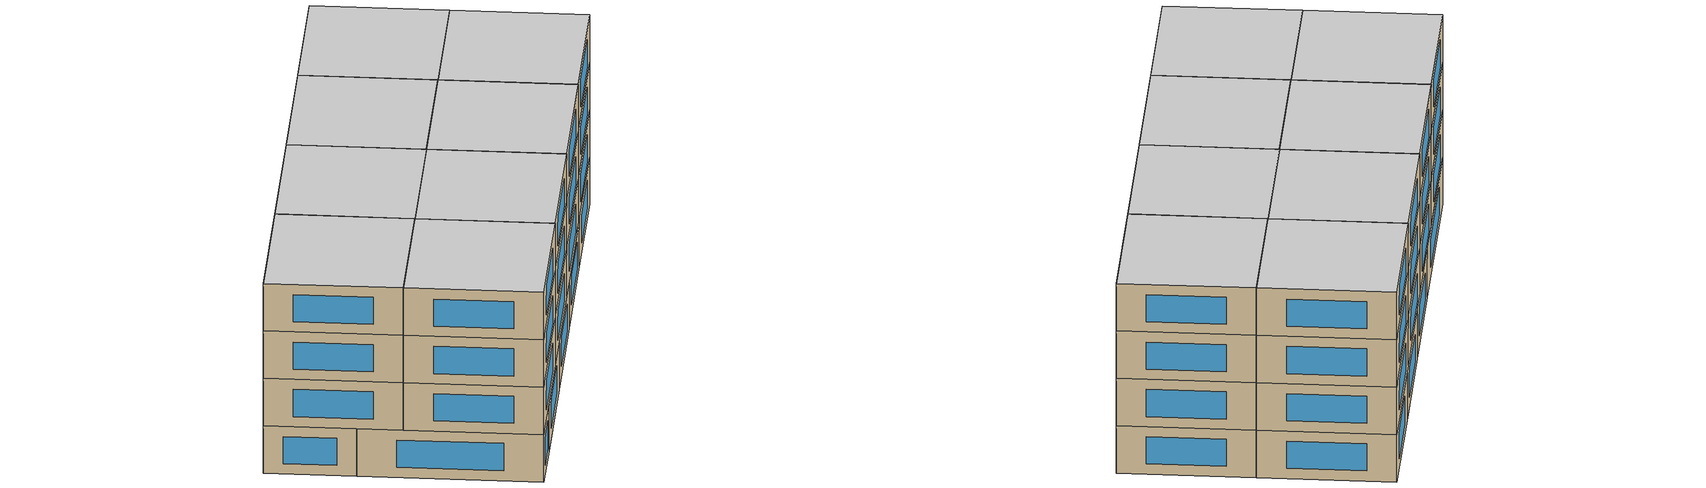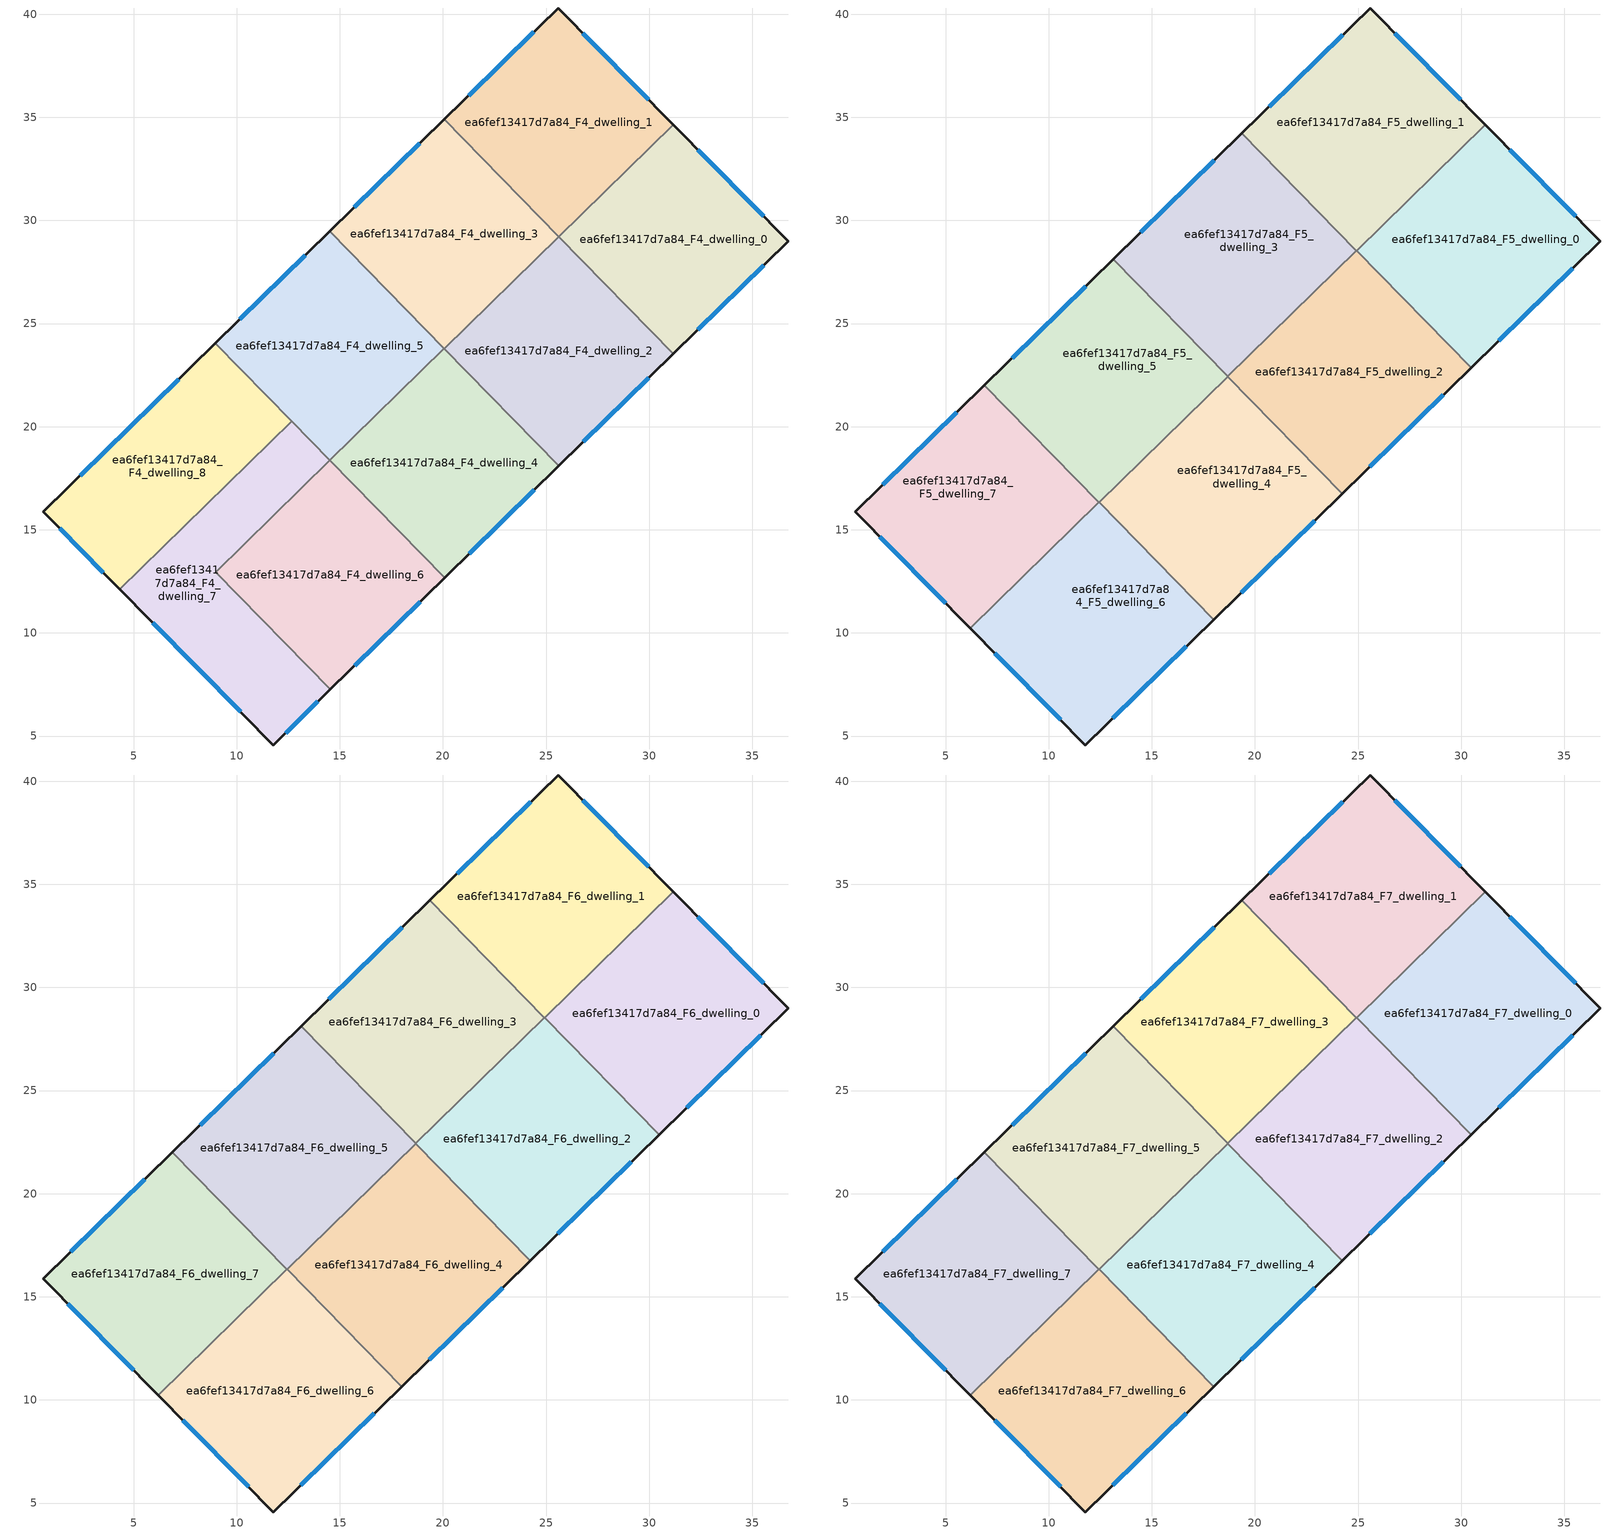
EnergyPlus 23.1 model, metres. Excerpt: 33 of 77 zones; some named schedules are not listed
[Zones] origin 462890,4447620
ea6fef13417d7a84_F4_dwelling_0
 floor to ea6fef13417d7a84_F3_dwelling_0 (EU_floor_Construction): 31.17,34.64 36.74,28.99 31.17,23.54 25.62,29.21 z12
 wall outside (EU_wall_Construction): 31.17,23.54 36.74,28.99 31.17,34.64 z12:15
 wall to ea6fef13417d7a84_F4_dwelling_1 (EU_wall_Construction): 31.17,34.64 25.62,29.21 z12:15
 wall to ea6fef13417d7a84_F4_dwelling_2 (EU_wall_Construction): 25.62,29.21 31.17,23.54 z12:15
 window (EU_Window_Construction): 35.55,30.2 32.36,33.43 / 32.36,24.71 35.55,27.83 z12.64:14.36
ea6fef13417d7a84_F4_dwelling_1
 floor to ea6fef13417d7a84_F3_dwelling_1 (EU_floor_Construction): 25.58,40.3 31.17,34.64 25.62,29.21 20.06,34.9 z12
 wall outside (EU_wall_Construction): 31.17,34.64 25.58,40.3 20.06,34.9 z12:15
 wall to ea6fef13417d7a84_F4_dwelling_3 (EU_wall_Construction): 20.06,34.9 25.61,29.22 z12:15
 wall to ea6fef13417d7a84_F4_dwelling_2 (EU_wall_Construction): 25.61,29.22 25.62,29.21 z12:15
 window (EU_Window_Construction): 29.97,35.85 26.78,39.09 / 24.4,39.15 21.24,36.06 z12.64:14.36
ea6fef13417d7a84_F4_dwelling_2
 floor to ea6fef13417d7a84_F3_dwelling_2 (EU_floor_Construction): 25.61,29.22 31.17,23.54 25.62,18.11 20.07,23.79 z12
 wall outside (EU_wall_Construction): 25.62,18.11 31.17,23.54 z12:15
 wall to ea6fef13417d7a84_F4_dwelling_3 (EU_wall_Construction): 25.61,29.22 20.07,23.79 z12:15
 wall to ea6fef13417d7a84_F4_dwelling_4 (EU_wall_Construction): 20.07,23.79 25.62,18.11 z12:15
 window (EU_Window_Construction): 26.81,19.28 29.98,22.38 z12.64:14.36
 ceiling adiabatic (EU_roof_Construction): 30.48,22.86 24.92,28.54 20.07,23.79 25.62,18.11 z15
ea6fef13417d7a84_F4_dwelling_3
 floor to ea6fef13417d7a84_F3_dwelling_3 (EU_floor_Construction): 20.06,34.9 25.61,29.22 20.07,23.79 14.51,29.47 z12
 wall outside (EU_wall_Construction): 20.06,34.9 14.51,29.47 z12:15
 wall to ea6fef13417d7a84_F4_dwelling_5 (EU_wall_Construction): 14.51,29.47 20.07,23.79 z12:15
 window (EU_Window_Construction): 18.87,33.74 15.7,30.63 z12.64:14.36
ea6fef13417d7a84_F4_dwelling_4
 floor to ea6fef13417d7a84_F3_dwelling_4 (EU_floor_Construction): 20.07,23.79 25.62,18.11 20.07,12.68 14.52,18.36 z12
 wall outside (EU_wall_Construction): 20.07,12.68 25.62,18.11 z12:15
 wall to ea6fef13417d7a84_F4_dwelling_5 (EU_wall_Construction): 20.07,23.79 14.52,18.36 z12:15
 wall to ea6fef13417d7a84_F4_dwelling_6 (EU_wall_Construction): 14.52,18.36 20.07,12.68 z12:15
 window (EU_Window_Construction): 21.26,13.85 24.43,16.95 z12.64:14.36
 ceiling adiabatic (EU_roof_Construction): 25.62,18.11 20.07,23.79 18.68,22.43 24.23,16.76 z15
ea6fef13417d7a84_F4_dwelling_5
 floor to ea6fef13417d7a84_F3_dwelling_5 (EU_floor_Construction): 14.51,29.47 20.07,23.79 14.52,18.36 8.96,24.04 z12
 wall outside (EU_wall_Construction): 14.51,29.47 8.96,24.04 z12:15
 wall to ea6fef13417d7a84_F4_dwelling_8 (EU_wall_Construction): 8.96,24.04 12.66,20.26 z12:15
 wall to ea6fef13417d7a84_F4_dwelling_7 (EU_wall_Construction): 12.66,20.26 14.52,18.36 z12:15
 window (EU_Window_Construction): 13.32,28.31 10.15,25.2 z12.64:14.36
ea6fef13417d7a84_F4_dwelling_6
 floor to ea6fef13417d7a84_F3_dwelling_6 (EU_floor_Construction): 14.52,18.36 20.07,12.68 14.53,7.26 8.97,12.93 z12
 wall outside (EU_wall_Construction): 14.53,7.26 20.07,12.68 z12:15
 wall to ea6fef13417d7a84_F4_dwelling_7 (EU_wall_Construction): 14.52,18.36 8.97,12.93 14.53,7.26 z12:15
 window (EU_Window_Construction): 15.72,8.42 18.89,11.52 z12.64:14.36
ea6fef13417d7a84_F4_dwelling_7
 floor to ea6fef13417d7a84_F3_dwelling_7 (EU_floor_Construction): 12.66,20.26 14.52,18.36 8.97,12.93 14.53,7.26 11.78,4.56 4.33,12.11 z12
 wall outside (EU_wall_Construction): 4.33,12.11 11.78,4.56 14.53,7.26 z12:15
 wall to ea6fef13417d7a84_F4_dwelling_8 (EU_wall_Construction): 12.66,20.26 4.33,12.11 z12:15
 window (EU_Window_Construction): 12.37,5.14 13.94,6.68 / 5.93,10.49 10.18,6.18 z12.64:14.36
ea6fef13417d7a84_F4_dwelling_8
 floor to ea6fef13417d7a84_F3_dwelling_8 (EU_floor_Construction): 8.96,24.04 12.66,20.26 4.33,12.11 0.62,15.87 z12
 wall outside (EU_wall_Construction): 8.96,24.04 0.62,15.87 4.33,12.11 z12:15
 window (EU_Window_Construction): 1.41,15.07 3.54,12.92 / 7.17,22.29 2.41,17.62 z12.64:14.36
ea6fef13417d7a84_F5_dwelling_0
 floor to ea6fef13417d7a84_F4_dwelling_0 (EU_floor_Construction): 31.17,34.64 36.74,28.99 31.17,23.54 25.62,29.21 z15
 floor to ea6fef13417d7a84_F4_dwelling_2 (EU_floor_Construction): 25.62,29.21 31.17,23.54 30.48,22.86 24.93,28.53 z15
 wall outside (EU_wall_Construction): 30.48,22.86 36.74,28.99 31.17,34.64 z15:18
 wall to ea6fef13417d7a84_F5_dwelling_1 (EU_wall_Construction): 31.17,34.64 24.93,28.53 z15:18
 wall to ea6fef13417d7a84_F5_dwelling_2 (EU_wall_Construction): 24.93,28.53 30.48,22.86 z15:18
 window (EU_Window_Construction): 35.55,30.2 32.36,33.43 / 31.82,24.18 35.4,27.68 z15.64:17.36
ea6fef13417d7a84_F5_dwelling_1
 floor to ea6fef13417d7a84_F4_dwelling_1 (EU_floor_Construction): 25.58,40.3 31.17,34.64 25.62,29.21 20.06,34.9 z15
 floor to ea6fef13417d7a84_F4_dwelling_3 (EU_floor_Construction): 20.06,34.9 25.61,29.22 24.92,28.54 19.36,34.22 z15
 floor to ea6fef13417d7a84_F4_dwelling_2 (EU_floor_Construction): 25.61,29.22 25.62,29.21 24.93,28.53 24.92,28.54 z15
 wall outside (EU_wall_Construction): 31.17,34.64 25.58,40.3 19.36,34.22 z15:18
 wall to ea6fef13417d7a84_F5_dwelling_3 (EU_wall_Construction): 19.36,34.22 24.92,28.54 z15:18
 wall to ea6fef13417d7a84_F5_dwelling_2 (EU_wall_Construction): 24.92,28.54 24.93,28.53 z15:18
 window (EU_Window_Construction): 29.97,35.85 26.78,39.09 / 24.25,39 20.7,35.52 z15.64:17.36
ea6fef13417d7a84_F5_dwelling_2
 floor adiabatic (EU_floor_Construction): 24.92,28.54 30.48,22.86 24.23,16.76 18.68,22.43 z15
 wall outside (EU_wall_Construction): 24.23,16.76 30.48,22.86 z15:18
 wall to ea6fef13417d7a84_F5_dwelling_3 (EU_wall_Construction): 24.92,28.54 18.68,22.43 z15:18
 wall to ea6fef13417d7a84_F5_dwelling_4 (EU_wall_Construction): 18.68,22.43 24.23,16.76 z15:18
 window (EU_Window_Construction): 25.57,18.06 29.14,21.56 z15.64:17.36
ea6fef13417d7a84_F5_dwelling_3
 floor to ea6fef13417d7a84_F4_dwelling_3 (EU_floor_Construction): 19.36,34.22 24.92,28.54 20.07,23.79 14.51,29.47 z15
 floor to ea6fef13417d7a84_F4_dwelling_5 (EU_floor_Construction): 14.51,29.47 20.07,23.79 18.68,22.43 13.12,28.11 z15
 wall outside (EU_wall_Construction): 19.36,34.22 13.12,28.11 z15:18
 wall to ea6fef13417d7a84_F5_dwelling_5 (EU_wall_Construction): 13.12,28.11 18.68,22.43 z15:18
 window (EU_Window_Construction): 18.03,32.91 14.46,29.42 z15.64:17.36
ea6fef13417d7a84_F5_dwelling_4
 floor to ea6fef13417d7a84_F4_dwelling_4 (EU_floor_Construction): 18.68,22.43 24.23,16.76 20.07,12.68 14.52,18.36 z15
 floor to ea6fef13417d7a84_F4_dwelling_6 (EU_floor_Construction): 14.52,18.36 20.07,12.68 17.99,10.65 12.44,16.33 z15
 wall outside (EU_wall_Construction): 17.99,10.65 24.23,16.76 z15:18
 wall to ea6fef13417d7a84_F5_dwelling_5 (EU_wall_Construction): 18.68,22.43 12.44,16.33 z15:18
 wall to ea6fef13417d7a84_F5_dwelling_6 (EU_wall_Construction): 12.44,16.33 17.99,10.65 z15:18
 window (EU_Window_Construction): 19.33,11.96 22.9,15.45 z15.64:17.36
ea6fef13417d7a84_F5_dwelling_5
 floor to ea6fef13417d7a84_F4_dwelling_5 (EU_floor_Construction): 13.12,28.11 18.68,22.43 14.52,18.36 8.96,24.04 z15
 floor to ea6fef13417d7a84_F4_dwelling_8 (EU_floor_Construction): 8.96,24.04 12.66,20.26 10.58,18.23 6.88,22 z15
 floor to ea6fef13417d7a84_F4_dwelling_7 (EU_floor_Construction): 12.66,20.26 14.52,18.36 12.44,16.33 10.58,18.23 z15
 wall outside (EU_wall_Construction): 13.12,28.11 6.88,22 z15:18
 wall to ea6fef13417d7a84_F5_dwelling_7 (EU_wall_Construction): 6.88,22 12.43,16.34 z15:18
 wall to ea6fef13417d7a84_F5_dwelling_6 (EU_wall_Construction): 12.43,16.34 12.44,16.33 z15:18
 window (EU_Window_Construction): 11.79,26.8 8.22,23.31 z15.64:17.36
ea6fef13417d7a84_F5_dwelling_6
 floor to ea6fef13417d7a84_F4_dwelling_6 (EU_floor_Construction): 12.44,16.33 17.99,10.65 14.53,7.26 8.97,12.93 z15
 floor to ea6fef13417d7a84_F4_dwelling_7 (EU_floor_Construction): 12.44,16.33 8.97,12.93 14.53,7.26 11.78,4.56 6.19,10.23 12.43,16.34 z15
 wall outside (EU_wall_Construction): 6.19,10.23 11.78,4.56 17.99,10.65 z15:18
 wall to ea6fef13417d7a84_F5_dwelling_7 (EU_wall_Construction): 12.43,16.34 6.19,10.23 z15:18
 window (EU_Window_Construction): 7.38,9.02 10.58,5.78 / 13.11,5.87 16.66,9.35 z15.64:17.36
ea6fef13417d7a84_F5_dwelling_7
 floor to ea6fef13417d7a84_F4_dwelling_7 (EU_floor_Construction): 10.58,18.23 12.43,16.34 6.19,10.23 4.33,12.11 z15
 floor to ea6fef13417d7a84_F4_dwelling_8 (EU_floor_Construction): 6.88,22 10.58,18.23 4.33,12.11 0.62,15.87 z15
 wall outside (EU_wall_Construction): 6.88,22 0.62,15.87 6.19,10.23 z15:18
 window (EU_Window_Construction): 1.81,14.67 4.99,11.44 / 5.54,20.69 1.96,17.19 z15.64:17.36
ea6fef13417d7a84_F6_dwelling_0
 floor to ea6fef13417d7a84_F5_dwelling_0 (EU_floor_Construction): 31.17,34.64 36.74,28.99 30.48,22.86 24.93,28.53 z18
 wall outside (EU_wall_Construction): 30.48,22.86 36.74,28.99 31.17,34.64 z18:21
 wall to ea6fef13417d7a84_F6_dwelling_1 (EU_wall_Construction): 31.17,34.64 24.93,28.53 z18:21
 wall to ea6fef13417d7a84_F6_dwelling_2 (EU_wall_Construction): 24.93,28.53 30.48,22.86 z18:21
 window (EU_Window_Construction): 35.55,30.2 32.36,33.43 / 31.82,24.18 35.4,27.68 z18.64:20.36
ea6fef13417d7a84_F6_dwelling_1
 floor to ea6fef13417d7a84_F5_dwelling_1 (EU_floor_Construction): 25.58,40.3 31.17,34.64 24.93,28.53 19.36,34.22 z18
 wall outside (EU_wall_Construction): 31.17,34.64 25.58,40.3 19.36,34.22 z18:21
 wall to ea6fef13417d7a84_F6_dwelling_3 (EU_wall_Construction): 19.36,34.22 24.92,28.54 z18:21
 wall to ea6fef13417d7a84_F6_dwelling_2 (EU_wall_Construction): 24.92,28.54 24.93,28.53 z18:21
 window (EU_Window_Construction): 29.97,35.85 26.78,39.09 / 24.25,39 20.7,35.52 z18.64:20.36
ea6fef13417d7a84_F6_dwelling_2
 floor to ea6fef13417d7a84_F5_dwelling_2 (EU_floor_Construction): 24.92,28.54 30.48,22.86 24.23,16.76 18.68,22.43 z18
 wall outside (EU_wall_Construction): 24.23,16.76 30.48,22.86 z18:21
 wall to ea6fef13417d7a84_F6_dwelling_3 (EU_wall_Construction): 24.92,28.54 18.68,22.43 z18:21
 wall to ea6fef13417d7a84_F6_dwelling_4 (EU_wall_Construction): 18.68,22.43 24.23,16.76 z18:21
 window (EU_Window_Construction): 25.57,18.06 29.14,21.56 z18.64:20.36
ea6fef13417d7a84_F6_dwelling_3
 floor to ea6fef13417d7a84_F5_dwelling_3 (EU_floor_Construction): 19.36,34.22 24.92,28.54 18.68,22.43 13.12,28.11 z18
 wall outside (EU_wall_Construction): 19.36,34.22 13.12,28.11 z18:21
 wall to ea6fef13417d7a84_F6_dwelling_5 (EU_wall_Construction): 13.12,28.11 18.68,22.43 z18:21
 window (EU_Window_Construction): 18.03,32.91 14.46,29.42 z18.64:20.36
ea6fef13417d7a84_F6_dwelling_4
 floor to ea6fef13417d7a84_F5_dwelling_4 (EU_floor_Construction): 18.68,22.43 24.23,16.76 17.99,10.65 12.44,16.33 z18
 wall outside (EU_wall_Construction): 17.99,10.65 24.23,16.76 z18:21
 wall to ea6fef13417d7a84_F6_dwelling_5 (EU_wall_Construction): 18.68,22.43 12.44,16.33 z18:21
 wall to ea6fef13417d7a84_F6_dwelling_6 (EU_wall_Construction): 12.44,16.33 17.99,10.65 z18:21
 window (EU_Window_Construction): 19.33,11.96 22.9,15.45 z18.64:20.36
ea6fef13417d7a84_F6_dwelling_5
 floor to ea6fef13417d7a84_F5_dwelling_5 (EU_floor_Construction): 13.12,28.11 18.68,22.43 12.44,16.33 6.88,22 z18
 wall outside (EU_wall_Construction): 13.12,28.11 6.88,22 z18:21
 wall to ea6fef13417d7a84_F6_dwelling_7 (EU_wall_Construction): 6.88,22 12.43,16.34 z18:21
 wall to ea6fef13417d7a84_F6_dwelling_6 (EU_wall_Construction): 12.43,16.34 12.44,16.33 z18:21
 window (EU_Window_Construction): 11.79,26.8 8.22,23.31 z18.64:20.36
ea6fef13417d7a84_F6_dwelling_6
 floor to ea6fef13417d7a84_F5_dwelling_6 (EU_floor_Construction): 12.43,16.34 17.99,10.65 11.78,4.56 6.19,10.23 z18
 wall outside (EU_wall_Construction): 6.19,10.23 11.78,4.56 17.99,10.65 z18:21
 wall to ea6fef13417d7a84_F6_dwelling_7 (EU_wall_Construction): 12.43,16.34 6.19,10.23 z18:21
 window (EU_Window_Construction): 7.38,9.02 10.58,5.78 / 13.11,5.87 16.66,9.35 z18.64:20.36
ea6fef13417d7a84_F6_dwelling_7
 floor to ea6fef13417d7a84_F5_dwelling_7 (EU_floor_Construction): 6.88,22 12.43,16.34 6.19,10.23 0.62,15.87 z18
 wall outside (EU_wall_Construction): 6.88,22 0.62,15.87 6.19,10.23 z18:21
 window (EU_Window_Construction): 1.81,14.67 4.99,11.44 / 5.54,20.69 1.96,17.19 z18.64:20.36
ea6fef13417d7a84_F7_dwelling_0
 floor to ea6fef13417d7a84_F6_dwelling_0 (EU_floor_Construction): 31.17,34.64 36.74,28.99 30.48,22.86 24.93,28.53 z21
 wall outside (EU_wall_Construction): 30.48,22.86 36.74,28.99 31.17,34.64 z21:24
 wall to ea6fef13417d7a84_F7_dwelling_1 (EU_wall_Construction): 31.17,34.64 24.93,28.53 z21:24
 wall to ea6fef13417d7a84_F7_dwelling_2 (EU_wall_Construction): 24.93,28.53 30.48,22.86 z21:24
 window (EU_Window_Construction): 35.55,30.2 32.36,33.43 / 31.82,24.18 35.4,27.68 z21.64:23.36
 ceiling to ea6fef13417d7a84_F8_dwelling_0 (EU_floor_Construction): 36.74,28.99 31.17,34.64 24.93,28.53 30.48,22.86 z24
ea6fef13417d7a84_F7_dwelling_1
 floor to ea6fef13417d7a84_F6_dwelling_1 (EU_floor_Construction): 25.58,40.3 31.17,34.64 24.93,28.53 19.36,34.22 z21
 wall outside (EU_wall_Construction): 31.17,34.64 25.58,40.3 19.36,34.22 z21:24
 wall to ea6fef13417d7a84_F7_dwelling_3 (EU_wall_Construction): 19.36,34.22 24.92,28.54 z21:24
 wall to ea6fef13417d7a84_F7_dwelling_2 (EU_wall_Construction): 24.92,28.54 24.93,28.53 z21:24
 window (EU_Window_Construction): 29.97,35.85 26.78,39.09 / 24.25,39 20.7,35.52 z21.64:23.36
 ceiling to ea6fef13417d7a84_F8_dwelling_1 (EU_floor_Construction): 31.17,34.64 25.58,40.3 19.36,34.22 24.93,28.53 z24
ea6fef13417d7a84_F7_dwelling_2
 floor to ea6fef13417d7a84_F6_dwelling_2 (EU_floor_Construction): 24.92,28.54 30.48,22.86 24.23,16.76 18.68,22.43 z21
 wall outside (EU_wall_Construction): 24.23,16.76 30.48,22.86 z21:24
 wall to ea6fef13417d7a84_F7_dwelling_3 (EU_wall_Construction): 24.92,28.54 18.68,22.43 z21:24
 wall to ea6fef13417d7a84_F7_dwelling_4 (EU_wall_Construction): 18.68,22.43 24.23,16.76 z21:24
 window (EU_Window_Construction): 25.57,18.06 29.14,21.56 z21.64:23.36
 ceiling to ea6fef13417d7a84_F8_dwelling_2 (EU_floor_Construction): 30.48,22.86 24.92,28.54 18.68,22.43 24.23,16.76 z24
ea6fef13417d7a84_F7_dwelling_3
 floor to ea6fef13417d7a84_F6_dwelling_3 (EU_floor_Construction): 19.36,34.22 24.92,28.54 18.68,22.43 13.12,28.11 z21
 wall outside (EU_wall_Construction): 19.36,34.22 13.12,28.11 z21:24
 wall to ea6fef13417d7a84_F7_dwelling_5 (EU_wall_Construction): 13.12,28.11 18.68,22.43 z21:24
 window (EU_Window_Construction): 18.03,32.91 14.46,29.42 z21.64:23.36
 ceiling to ea6fef13417d7a84_F8_dwelling_3 (EU_floor_Construction): 24.92,28.54 19.36,34.22 13.12,28.11 18.68,22.43 z24
ea6fef13417d7a84_F7_dwelling_4
 floor to ea6fef13417d7a84_F6_dwelling_4 (EU_floor_Construction): 18.68,22.43 24.23,16.76 17.99,10.65 12.44,16.33 z21
 wall outside (EU_wall_Construction): 17.99,10.65 24.23,16.76 z21:24
 wall to ea6fef13417d7a84_F7_dwelling_5 (EU_wall_Construction): 18.68,22.43 12.44,16.33 z21:24
 wall to ea6fef13417d7a84_F7_dwelling_6 (EU_wall_Construction): 12.44,16.33 17.99,10.65 z21:24
 window (EU_Window_Construction): 19.33,11.96 22.9,15.45 z21.64:23.36
 ceiling to ea6fef13417d7a84_F8_dwelling_4 (EU_floor_Construction): 24.23,16.76 18.68,22.43 12.44,16.33 17.99,10.65 z24
ea6fef13417d7a84_F7_dwelling_5
 floor to ea6fef13417d7a84_F6_dwelling_5 (EU_floor_Construction): 13.12,28.11 18.68,22.43 12.44,16.33 6.88,22 z21
 wall outside (EU_wall_Construction): 13.12,28.11 6.88,22 z21:24
 wall to ea6fef13417d7a84_F7_dwelling_7 (EU_wall_Construction): 6.88,22 12.43,16.34 z21:24
 wall to ea6fef13417d7a84_F7_dwelling_6 (EU_wall_Construction): 12.43,16.34 12.44,16.33 z21:24
 window (EU_Window_Construction): 11.79,26.8 8.22,23.31 z21.64:23.36
 ceiling to ea6fef13417d7a84_F8_dwelling_5 (EU_floor_Construction): 18.68,22.43 13.12,28.11 6.88,22 12.44,16.33 z24
ea6fef13417d7a84_F7_dwelling_6
 floor to ea6fef13417d7a84_F6_dwelling_6 (EU_floor_Construction): 12.43,16.34 17.99,10.65 11.78,4.56 6.19,10.23 z21
 wall outside (EU_wall_Construction): 6.19,10.23 11.78,4.56 17.99,10.65 z21:24
 wall to ea6fef13417d7a84_F7_dwelling_7 (EU_wall_Construction): 12.43,16.34 6.19,10.23 z21:24
 window (EU_Window_Construction): 7.38,9.02 10.58,5.78 / 13.11,5.87 16.66,9.35 z21.64:23.36
 ceiling to ea6fef13417d7a84_F8_dwelling_6 (EU_floor_Construction): 17.99,10.65 12.43,16.34 6.19,10.23 11.78,4.56 z24
ea6fef13417d7a84_F7_dwelling_7
 floor to ea6fef13417d7a84_F6_dwelling_7 (EU_floor_Construction): 6.88,22 12.43,16.34 6.19,10.23 0.62,15.87 z21
 wall outside (EU_wall_Construction): 6.88,22 0.62,15.87 6.19,10.23 z21:24
 window (EU_Window_Construction): 1.81,14.67 4.99,11.44 / 5.54,20.69 1.96,17.19 z21.64:23.36
 ceiling to ea6fef13417d7a84_F8_dwelling_7 (EU_floor_Construction): 12.43,16.34 6.88,22 0.62,15.87 6.19,10.23 z24
[Building]
EU S2 Campaign: North Axis=0; Terrain=City; Solar Distribution=FullExterior
[Site:Location]
Yerevan-Zvartnots.Intl.AP: Latitude=40.15; Longitude=44.383; Time Zone=4; Elevation=854
[SizingPeriod:WeatherFileDays]
AnnualSizingPeriod: Begin Month=1; Begin Day of Month=1; End Month=12; End Day of Month=31; Day of Week for Start Day=Monday; Use Weather File Daylight Saving Period=No; Use Weather File Rain and Snow Indicators=No
[MATERIAL]
EU_InternalMass_Material: Roughness=MediumRough; Thickness=0.1; Conductivity=1; Density=1800; Specific Heat=900; Thermal Absorptance=0.9; Solar Absorptance=0.7; Visible Absorptance=0.7
[MATERIAL:NOMASS] Roughness=MediumRough; Thermal Absorptance=0.9; Solar Absorptance=0.7; Visible Absorptance=0.7
Name | Thermal Resistance
EU_wall_NoMass | 1.05043
EU_roof_NoMass | 1.45357
EU_floor_NoMass | 0.478065
[WINDOWMATERIAL:SIMPLEGLAZINGSYSTEM]
EU_Window_SimpleGlazing: UFactor=2.5566; Solar Heat Gain Coefficient=0.75; Visible Transmittance=0.75
[CONSTRUCTION]
EU_wall_Construction: EU_wall_NoMass
EU_roof_Construction: EU_roof_NoMass
EU_floor_Construction: EU_floor_NoMass
EU_Window_Construction: EU_Window_SimpleGlazing
EU_InternalMass_Construction: EU_InternalMass_Material
[ZONE] Type=1; Multiplier=1; Ceiling Height=autocalculate; Floor Area=autocalculate; Part of Total Floor Area=Yes
Name | Volume
ea6fef13417d7a84_F4_dwelling_0 | 184.982
ea6fef13417d7a84_F5_dwelling_0; ea6fef13417d7a84_F6_dwelling_0; ea6fef13417d7a84_F7_dwelling_0; ea6fef13417d7a84_F5_dwelling_7; ea6fef13417d7a84_F6_dwelling_7; ea6fef13417d7a84_F7_dwelling_7 | 208.093
ea6fef13417d7a84_F4_dwelling_1 | 184.948
ea6fef13417d7a84_F5_dwelling_1; ea6fef13417d7a84_F6_dwelling_1; ea6fef13417d7a84_F7_dwelling_1 | 208.113
ea6fef13417d7a84_F4_dwelling_2 | 184.979
ea6fef13417d7a84_F5_dwelling_2; ea6fef13417d7a84_F6_dwelling_2; ea6fef13417d7a84_F7_dwelling_2 | 208.135
ea6fef13417d7a84_F4_dwelling_3; ea6fef13417d7a84_F4_dwelling_4 | 184.995
ea6fef13417d7a84_F5_dwelling_3; ea6fef13417d7a84_F6_dwelling_3; ea6fef13417d7a84_F7_dwelling_3 | 208.098
ea6fef13417d7a84_F5_dwelling_4; ea6fef13417d7a84_F6_dwelling_4; ea6fef13417d7a84_F7_dwelling_4 | 208.082
ea6fef13417d7a84_F4_dwelling_5 | 184.978
ea6fef13417d7a84_F5_dwelling_5; ea6fef13417d7a84_F6_dwelling_5; ea6fef13417d7a84_F7_dwelling_5 | 208.101
ea6fef13417d7a84_F4_dwelling_6 | 184.961
ea6fef13417d7a84_F5_dwelling_6; ea6fef13417d7a84_F6_dwelling_6; ea6fef13417d7a84_F7_dwelling_6 | 208.114
ea6fef13417d7a84_F4_dwelling_7 | 184.98
ea6fef13417d7a84_F4_dwelling_8 | 184.993
[INTERNALMASS] Construction=EU_InternalMass_Construction
Name | Zone or ZoneList | Surface Area
ea6fef13417d7a84_F4_dwelling_0_EU_InternalMass | ea6fef13417d7a84_F4_dwelling_0 | 61.66
ea6fef13417d7a84_F4_dwelling_1_EU_InternalMass | ea6fef13417d7a84_F4_dwelling_1 | 61.65
ea6fef13417d7a84_F4_dwelling_2_EU_InternalMass | ea6fef13417d7a84_F4_dwelling_2 | 61.6609
ea6fef13417d7a84_F4_dwelling_3_EU_InternalMass | ea6fef13417d7a84_F4_dwelling_3 | 61.6637
ea6fef13417d7a84_F4_dwelling_4_EU_InternalMass | ea6fef13417d7a84_F4_dwelling_4 | 61.6665
ea6fef13417d7a84_F4_dwelling_5_EU_InternalMass | ea6fef13417d7a84_F4_dwelling_5 | 61.6581
ea6fef13417d7a84_F4_dwelling_6_EU_InternalMass | ea6fef13417d7a84_F4_dwelling_6 | 61.654
ea6fef13417d7a84_F4_dwelling_7_EU_InternalMass | ea6fef13417d7a84_F4_dwelling_7 | 61.66
ea6fef13417d7a84_F4_dwelling_8_EU_InternalMass | ea6fef13417d7a84_F4_dwelling_8 | 61.6627
ea6fef13417d7a84_F5_dwelling_0_EU_InternalMass | ea6fef13417d7a84_F5_dwelling_0 | 69.362
ea6fef13417d7a84_F5_dwelling_1_EU_InternalMass | ea6fef13417d7a84_F5_dwelling_1 | 69.3735
ea6fef13417d7a84_F5_dwelling_2_EU_InternalMass | ea6fef13417d7a84_F5_dwelling_2 | 69.3768
ea6fef13417d7a84_F5_dwelling_3_EU_InternalMass | ea6fef13417d7a84_F5_dwelling_3 | 69.3675
ea6fef13417d7a84_F5_dwelling_4_EU_InternalMass | ea6fef13417d7a84_F5_dwelling_4 | 69.3606
ea6fef13417d7a84_F5_dwelling_5_EU_InternalMass | ea6fef13417d7a84_F5_dwelling_5 | 69.3669
ea6fef13417d7a84_F5_dwelling_6_EU_InternalMass | ea6fef13417d7a84_F5_dwelling_6 | 69.3735
ea6fef13417d7a84_F5_dwelling_7_EU_InternalMass | ea6fef13417d7a84_F5_dwelling_7 | 69.362
ea6fef13417d7a84_F6_dwelling_0_EU_InternalMass | ea6fef13417d7a84_F6_dwelling_0 | 69.362
ea6fef13417d7a84_F6_dwelling_1_EU_InternalMass | ea6fef13417d7a84_F6_dwelling_1 | 69.3735
ea6fef13417d7a84_F6_dwelling_2_EU_InternalMass | ea6fef13417d7a84_F6_dwelling_2 | 69.3768
ea6fef13417d7a84_F6_dwelling_3_EU_InternalMass | ea6fef13417d7a84_F6_dwelling_3 | 69.3675
ea6fef13417d7a84_F6_dwelling_4_EU_InternalMass | ea6fef13417d7a84_F6_dwelling_4 | 69.3606
ea6fef13417d7a84_F6_dwelling_5_EU_InternalMass | ea6fef13417d7a84_F6_dwelling_5 | 69.3669
ea6fef13417d7a84_F6_dwelling_6_EU_InternalMass | ea6fef13417d7a84_F6_dwelling_6 | 69.3735
ea6fef13417d7a84_F6_dwelling_7_EU_InternalMass | ea6fef13417d7a84_F6_dwelling_7 | 69.362
ea6fef13417d7a84_F7_dwelling_0_EU_InternalMass | ea6fef13417d7a84_F7_dwelling_0 | 69.362
ea6fef13417d7a84_F7_dwelling_1_EU_InternalMass | ea6fef13417d7a84_F7_dwelling_1 | 69.3735
ea6fef13417d7a84_F7_dwelling_2_EU_InternalMass | ea6fef13417d7a84_F7_dwelling_2 | 69.3768
ea6fef13417d7a84_F7_dwelling_3_EU_InternalMass | ea6fef13417d7a84_F7_dwelling_3 | 69.3675
ea6fef13417d7a84_F7_dwelling_4_EU_InternalMass | ea6fef13417d7a84_F7_dwelling_4 | 69.3606
ea6fef13417d7a84_F7_dwelling_5_EU_InternalMass | ea6fef13417d7a84_F7_dwelling_5 | 69.3669
ea6fef13417d7a84_F7_dwelling_6_EU_InternalMass | ea6fef13417d7a84_F7_dwelling_6 | 69.3735
ea6fef13417d7a84_F7_dwelling_7_EU_InternalMass | ea6fef13417d7a84_F7_dwelling_7 | 69.362
[OTHEREQUIPMENT] Fuel Type=Electricity; Design Level Calculation Method=Watts/Area; Power per Zone Floor Area=1; Fraction Latent=0; Fraction Radiant=0; Fraction Lost=0; Carbon Dioxide Generation Rate=0; EndUse Subcategory=EU_Step8_InternalGains
Name | Zone or ZoneList or Space or SpaceList | Schedule
EU_Step8_InternalGain_ea6fef13417d7a84_F4_dwelling_0_f000 | ea6fef13417d7a84_F4_dwelling_0 | EU_Step8_GainSchedule_ea6fef13417d7a84_F4_dwelling_0_f000
EU_Step8_InternalGain_ea6fef13417d7a84_F4_dwelling_1_f000 | ea6fef13417d7a84_F4_dwelling_1 | EU_Step8_GainSchedule_ea6fef13417d7a84_F4_dwelling_1_f000
EU_Step8_InternalGain_ea6fef13417d7a84_F4_dwelling_2_f000 | ea6fef13417d7a84_F4_dwelling_2 | EU_Step8_GainSchedule_ea6fef13417d7a84_F4_dwelling_2_f000
EU_Step8_InternalGain_ea6fef13417d7a84_F4_dwelling_3_f000 | ea6fef13417d7a84_F4_dwelling_3 | EU_Step8_GainSchedule_ea6fef13417d7a84_F4_dwelling_3_f000
EU_Step8_InternalGain_ea6fef13417d7a84_F4_dwelling_4_f000 | ea6fef13417d7a84_F4_dwelling_4 | EU_Step8_GainSchedule_ea6fef13417d7a84_F4_dwelling_4_f000
EU_Step8_InternalGain_ea6fef13417d7a84_F4_dwelling_5_f000 | ea6fef13417d7a84_F4_dwelling_5 | EU_Step8_GainSchedule_ea6fef13417d7a84_F4_dwelling_5_f000
EU_Step8_InternalGain_ea6fef13417d7a84_F4_dwelling_6_f000 | ea6fef13417d7a84_F4_dwelling_6 | EU_Step8_GainSchedule_ea6fef13417d7a84_F4_dwelling_6_f000
EU_Step8_InternalGain_ea6fef13417d7a84_F4_dwelling_7_f000 | ea6fef13417d7a84_F4_dwelling_7 | EU_Step8_GainSchedule_ea6fef13417d7a84_F4_dwelling_7_f000
EU_Step8_InternalGain_ea6fef13417d7a84_F4_dwelling_8_f000 | ea6fef13417d7a84_F4_dwelling_8 | EU_Step8_GainSchedule_ea6fef13417d7a84_F4_dwelling_8_f000
EU_Step8_InternalGain_ea6fef13417d7a84_F5_dwelling_0_f000 | ea6fef13417d7a84_F5_dwelling_0 | EU_Step8_GainSchedule_ea6fef13417d7a84_F5_dwelling_0_f000
EU_Step8_InternalGain_ea6fef13417d7a84_F5_dwelling_1_f000 | ea6fef13417d7a84_F5_dwelling_1 | EU_Step8_GainSchedule_ea6fef13417d7a84_F5_dwelling_1_f000
EU_Step8_InternalGain_ea6fef13417d7a84_F5_dwelling_2_f000 | ea6fef13417d7a84_F5_dwelling_2 | EU_Step8_GainSchedule_ea6fef13417d7a84_F5_dwelling_2_f000
EU_Step8_InternalGain_ea6fef13417d7a84_F5_dwelling_3_f000 | ea6fef13417d7a84_F5_dwelling_3 | EU_Step8_GainSchedule_ea6fef13417d7a84_F5_dwelling_3_f000
EU_Step8_InternalGain_ea6fef13417d7a84_F5_dwelling_4_f000 | ea6fef13417d7a84_F5_dwelling_4 | EU_Step8_GainSchedule_ea6fef13417d7a84_F5_dwelling_4_f000
EU_Step8_InternalGain_ea6fef13417d7a84_F5_dwelling_5_f000 | ea6fef13417d7a84_F5_dwelling_5 | EU_Step8_GainSchedule_ea6fef13417d7a84_F5_dwelling_5_f000
EU_Step8_InternalGain_ea6fef13417d7a84_F5_dwelling_6_f000 | ea6fef13417d7a84_F5_dwelling_6 | EU_Step8_GainSchedule_ea6fef13417d7a84_F5_dwelling_6_f000
EU_Step8_InternalGain_ea6fef13417d7a84_F5_dwelling_7_f000 | ea6fef13417d7a84_F5_dwelling_7 | EU_Step8_GainSchedule_ea6fef13417d7a84_F5_dwelling_7_f000
EU_Step8_InternalGain_ea6fef13417d7a84_F6_dwelling_0_f000 | ea6fef13417d7a84_F6_dwelling_0 | EU_Step8_GainSchedule_ea6fef13417d7a84_F6_dwelling_0_f000
EU_Step8_InternalGain_ea6fef13417d7a84_F6_dwelling_1_f000 | ea6fef13417d7a84_F6_dwelling_1 | EU_Step8_GainSchedule_ea6fef13417d7a84_F6_dwelling_1_f000
EU_Step8_InternalGain_ea6fef13417d7a84_F6_dwelling_2_f000 | ea6fef13417d7a84_F6_dwelling_2 | EU_Step8_GainSchedule_ea6fef13417d7a84_F6_dwelling_2_f000
EU_Step8_InternalGain_ea6fef13417d7a84_F6_dwelling_3_f000 | ea6fef13417d7a84_F6_dwelling_3 | EU_Step8_GainSchedule_ea6fef13417d7a84_F6_dwelling_3_f000
EU_Step8_InternalGain_ea6fef13417d7a84_F6_dwelling_4_f000 | ea6fef13417d7a84_F6_dwelling_4 | EU_Step8_GainSchedule_ea6fef13417d7a84_F6_dwelling_4_f000
EU_Step8_InternalGain_ea6fef13417d7a84_F6_dwelling_5_f000 | ea6fef13417d7a84_F6_dwelling_5 | EU_Step8_GainSchedule_ea6fef13417d7a84_F6_dwelling_5_f000
EU_Step8_InternalGain_ea6fef13417d7a84_F6_dwelling_6_f000 | ea6fef13417d7a84_F6_dwelling_6 | EU_Step8_GainSchedule_ea6fef13417d7a84_F6_dwelling_6_f000
EU_Step8_InternalGain_ea6fef13417d7a84_F6_dwelling_7_f000 | ea6fef13417d7a84_F6_dwelling_7 | EU_Step8_GainSchedule_ea6fef13417d7a84_F6_dwelling_7_f000
EU_Step8_InternalGain_ea6fef13417d7a84_F7_dwelling_0_f000 | ea6fef13417d7a84_F7_dwelling_0 | EU_Step8_GainSchedule_ea6fef13417d7a84_F7_dwelling_0_f000
EU_Step8_InternalGain_ea6fef13417d7a84_F7_dwelling_1_f000 | ea6fef13417d7a84_F7_dwelling_1 | EU_Step8_GainSchedule_ea6fef13417d7a84_F7_dwelling_1_f000
EU_Step8_InternalGain_ea6fef13417d7a84_F7_dwelling_2_f000 | ea6fef13417d7a84_F7_dwelling_2 | EU_Step8_GainSchedule_ea6fef13417d7a84_F7_dwelling_2_f000
EU_Step8_InternalGain_ea6fef13417d7a84_F7_dwelling_3_f000 | ea6fef13417d7a84_F7_dwelling_3 | EU_Step8_GainSchedule_ea6fef13417d7a84_F7_dwelling_3_f000
EU_Step8_InternalGain_ea6fef13417d7a84_F7_dwelling_4_f000 | ea6fef13417d7a84_F7_dwelling_4 | EU_Step8_GainSchedule_ea6fef13417d7a84_F7_dwelling_4_f000
EU_Step8_InternalGain_ea6fef13417d7a84_F7_dwelling_5_f000 | ea6fef13417d7a84_F7_dwelling_5 | EU_Step8_GainSchedule_ea6fef13417d7a84_F7_dwelling_5_f000
EU_Step8_InternalGain_ea6fef13417d7a84_F7_dwelling_6_f000 | ea6fef13417d7a84_F7_dwelling_6 | EU_Step8_GainSchedule_ea6fef13417d7a84_F7_dwelling_6_f000
EU_Step8_InternalGain_ea6fef13417d7a84_F7_dwelling_7_f000 | ea6fef13417d7a84_F7_dwelling_7 | EU_Step8_GainSchedule_ea6fef13417d7a84_F7_dwelling_7_f000
[ZONEVENTILATION:DESIGNFLOWRATE] Schedule=EU_AlwaysOn; Design Flow Rate Calculation Method=AirChanges/Hour; Air Changes per Hour=0.557805; Ventilation Type=Natural; Fan Pressure Rise=0; Fan Total Efficiency=1; Constant Term Coefficient=1; Temperature Term Coefficient=0; Velocity Term Coefficient=0; Velocity Squared Term Coefficient=0; Minimum Indoor Temperature=-100; Maximum Indoor Temperature=100; Delta Temperature=-100; Minimum Outdoor Temperature=-100; Maximum Outdoor Temperature=100; Maximum Wind Speed=40
Name | Zone or ZoneList or Space or SpaceList
EU_ConstantAir_ea6fef13417d7a84_F4_dwelling_0 | ea6fef13417d7a84_F4_dwelling_0
EU_ConstantAir_ea6fef13417d7a84_F4_dwelling_1 | ea6fef13417d7a84_F4_dwelling_1
EU_ConstantAir_ea6fef13417d7a84_F4_dwelling_2 | ea6fef13417d7a84_F4_dwelling_2
EU_ConstantAir_ea6fef13417d7a84_F4_dwelling_3 | ea6fef13417d7a84_F4_dwelling_3
EU_ConstantAir_ea6fef13417d7a84_F4_dwelling_4 | ea6fef13417d7a84_F4_dwelling_4
EU_ConstantAir_ea6fef13417d7a84_F4_dwelling_5 | ea6fef13417d7a84_F4_dwelling_5
EU_ConstantAir_ea6fef13417d7a84_F4_dwelling_6 | ea6fef13417d7a84_F4_dwelling_6
EU_ConstantAir_ea6fef13417d7a84_F4_dwelling_7 | ea6fef13417d7a84_F4_dwelling_7
EU_ConstantAir_ea6fef13417d7a84_F4_dwelling_8 | ea6fef13417d7a84_F4_dwelling_8
EU_ConstantAir_ea6fef13417d7a84_F5_dwelling_0 | ea6fef13417d7a84_F5_dwelling_0
EU_ConstantAir_ea6fef13417d7a84_F5_dwelling_1 | ea6fef13417d7a84_F5_dwelling_1
EU_ConstantAir_ea6fef13417d7a84_F5_dwelling_2 | ea6fef13417d7a84_F5_dwelling_2
EU_ConstantAir_ea6fef13417d7a84_F5_dwelling_3 | ea6fef13417d7a84_F5_dwelling_3
EU_ConstantAir_ea6fef13417d7a84_F5_dwelling_4 | ea6fef13417d7a84_F5_dwelling_4
EU_ConstantAir_ea6fef13417d7a84_F5_dwelling_5 | ea6fef13417d7a84_F5_dwelling_5
EU_ConstantAir_ea6fef13417d7a84_F5_dwelling_6 | ea6fef13417d7a84_F5_dwelling_6
EU_ConstantAir_ea6fef13417d7a84_F5_dwelling_7 | ea6fef13417d7a84_F5_dwelling_7
EU_ConstantAir_ea6fef13417d7a84_F6_dwelling_0 | ea6fef13417d7a84_F6_dwelling_0
EU_ConstantAir_ea6fef13417d7a84_F6_dwelling_1 | ea6fef13417d7a84_F6_dwelling_1
EU_ConstantAir_ea6fef13417d7a84_F6_dwelling_2 | ea6fef13417d7a84_F6_dwelling_2
EU_ConstantAir_ea6fef13417d7a84_F6_dwelling_3 | ea6fef13417d7a84_F6_dwelling_3
EU_ConstantAir_ea6fef13417d7a84_F6_dwelling_4 | ea6fef13417d7a84_F6_dwelling_4
EU_ConstantAir_ea6fef13417d7a84_F6_dwelling_5 | ea6fef13417d7a84_F6_dwelling_5
EU_ConstantAir_ea6fef13417d7a84_F6_dwelling_6 | ea6fef13417d7a84_F6_dwelling_6
EU_ConstantAir_ea6fef13417d7a84_F6_dwelling_7 | ea6fef13417d7a84_F6_dwelling_7
EU_ConstantAir_ea6fef13417d7a84_F7_dwelling_0 | ea6fef13417d7a84_F7_dwelling_0
EU_ConstantAir_ea6fef13417d7a84_F7_dwelling_1 | ea6fef13417d7a84_F7_dwelling_1
EU_ConstantAir_ea6fef13417d7a84_F7_dwelling_2 | ea6fef13417d7a84_F7_dwelling_2
EU_ConstantAir_ea6fef13417d7a84_F7_dwelling_3 | ea6fef13417d7a84_F7_dwelling_3
EU_ConstantAir_ea6fef13417d7a84_F7_dwelling_4 | ea6fef13417d7a84_F7_dwelling_4
EU_ConstantAir_ea6fef13417d7a84_F7_dwelling_5 | ea6fef13417d7a84_F7_dwelling_5
EU_ConstantAir_ea6fef13417d7a84_F7_dwelling_6 | ea6fef13417d7a84_F7_dwelling_6
EU_ConstantAir_ea6fef13417d7a84_F7_dwelling_7 | ea6fef13417d7a84_F7_dwelling_7
[HVACTEMPLATE:ZONE:IDEALLOADSAIRSYSTEM] System Availability Schedule=EU_AlwaysOn; Maximum Heating Supply Air Temperature=50; Minimum Cooling Supply Air Temperature=13; Maximum Heating Supply Air Humidity Ratio=0.0156; Minimum Cooling Supply Air Humidity Ratio=0.0077; Heating Limit=NoLimit; Cooling Limit=NoLimit; Heating Availability Schedule=EU_AlwaysOn; Cooling Availability Schedule=EU_CoolingOff; Dehumidification Control Type=ConstantSensibleHeatRatio; Cooling Sensible Heat Ratio=0.7; Dehumidification Setpoint=60; Humidification Control Type=None; Humidification Setpoint=30; Outdoor Air Method=None; Outdoor Air Flow Rate per Person=0.00944; Outdoor Air Flow Rate per Zone Floor Area=0; Outdoor Air Flow Rate per Zone=0; Demand Controlled Ventilation Type=None; Outdoor Air Economizer Type=NoEconomizer; Heat Recovery Type=None; Sensible Heat Recovery Effectiveness=0.7; Latent Heat Recovery Effectiveness=0.65
Name | Template Thermostat
ea6fef13417d7a84_F4_dwelling_0 | EU_HeatOnly_ea6fef13417d7a84_F4_dwelling_0
ea6fef13417d7a84_F4_dwelling_1 | EU_HeatOnly_ea6fef13417d7a84_F4_dwelling_1
ea6fef13417d7a84_F4_dwelling_2 | EU_HeatOnly_ea6fef13417d7a84_F4_dwelling_2
ea6fef13417d7a84_F4_dwelling_3 | EU_HeatOnly_ea6fef13417d7a84_F4_dwelling_3
ea6fef13417d7a84_F4_dwelling_4 | EU_HeatOnly_ea6fef13417d7a84_F4_dwelling_4
ea6fef13417d7a84_F4_dwelling_5 | EU_HeatOnly_ea6fef13417d7a84_F4_dwelling_5
ea6fef13417d7a84_F4_dwelling_6 | EU_HeatOnly_ea6fef13417d7a84_F4_dwelling_6
ea6fef13417d7a84_F4_dwelling_7 | EU_HeatOnly_ea6fef13417d7a84_F4_dwelling_7
ea6fef13417d7a84_F4_dwelling_8 | EU_HeatOnly_ea6fef13417d7a84_F4_dwelling_8
ea6fef13417d7a84_F5_dwelling_0 | EU_HeatOnly_ea6fef13417d7a84_F5_dwelling_0
ea6fef13417d7a84_F5_dwelling_1 | EU_HeatOnly_ea6fef13417d7a84_F5_dwelling_1
ea6fef13417d7a84_F5_dwelling_2 | EU_HeatOnly_ea6fef13417d7a84_F5_dwelling_2
ea6fef13417d7a84_F5_dwelling_3 | EU_HeatOnly_ea6fef13417d7a84_F5_dwelling_3
ea6fef13417d7a84_F5_dwelling_4 | EU_HeatOnly_ea6fef13417d7a84_F5_dwelling_4
ea6fef13417d7a84_F5_dwelling_5 | EU_HeatOnly_ea6fef13417d7a84_F5_dwelling_5
ea6fef13417d7a84_F5_dwelling_6 | EU_HeatOnly_ea6fef13417d7a84_F5_dwelling_6
ea6fef13417d7a84_F5_dwelling_7 | EU_HeatOnly_ea6fef13417d7a84_F5_dwelling_7
ea6fef13417d7a84_F6_dwelling_0 | EU_HeatOnly_ea6fef13417d7a84_F6_dwelling_0
ea6fef13417d7a84_F6_dwelling_1 | EU_HeatOnly_ea6fef13417d7a84_F6_dwelling_1
ea6fef13417d7a84_F6_dwelling_2 | EU_HeatOnly_ea6fef13417d7a84_F6_dwelling_2
ea6fef13417d7a84_F6_dwelling_3 | EU_HeatOnly_ea6fef13417d7a84_F6_dwelling_3
ea6fef13417d7a84_F6_dwelling_4 | EU_HeatOnly_ea6fef13417d7a84_F6_dwelling_4
ea6fef13417d7a84_F6_dwelling_5 | EU_HeatOnly_ea6fef13417d7a84_F6_dwelling_5
ea6fef13417d7a84_F6_dwelling_6 | EU_HeatOnly_ea6fef13417d7a84_F6_dwelling_6
ea6fef13417d7a84_F6_dwelling_7 | EU_HeatOnly_ea6fef13417d7a84_F6_dwelling_7
ea6fef13417d7a84_F7_dwelling_0 | EU_HeatOnly_ea6fef13417d7a84_F7_dwelling_0
ea6fef13417d7a84_F7_dwelling_1 | EU_HeatOnly_ea6fef13417d7a84_F7_dwelling_1
ea6fef13417d7a84_F7_dwelling_2 | EU_HeatOnly_ea6fef13417d7a84_F7_dwelling_2
ea6fef13417d7a84_F7_dwelling_3 | EU_HeatOnly_ea6fef13417d7a84_F7_dwelling_3
ea6fef13417d7a84_F7_dwelling_4 | EU_HeatOnly_ea6fef13417d7a84_F7_dwelling_4
ea6fef13417d7a84_F7_dwelling_5 | EU_HeatOnly_ea6fef13417d7a84_F7_dwelling_5
ea6fef13417d7a84_F7_dwelling_6 | EU_HeatOnly_ea6fef13417d7a84_F7_dwelling_6
ea6fef13417d7a84_F7_dwelling_7 | EU_HeatOnly_ea6fef13417d7a84_F7_dwelling_7
[SIZING:ZONE] Zone Cooling Design Supply Air Temperature Input Method=SupplyAirTemperature; Zone Cooling Design Supply Air Temperature=13; Zone Heating Design Supply Air Temperature Input Method=SupplyAirTemperature; Zone Heating Design Supply Air Temperature=50; Zone Cooling Design Supply Air Humidity Ratio=0.008; Zone Heating Design Supply Air Humidity Ratio=0.008; Cooling Design Air Flow Method=DesignDay; Cooling Design Air Flow Rate=0; Cooling Minimum Air Flow per Zone Floor Area=0.000762; Cooling Minimum Air Flow=0; Cooling Minimum Air Flow Fraction=0.2; Heating Design Air Flow Method=DesignDay; Heating Design Air Flow Rate=0; Heating Maximum Air Flow per Zone Floor Area=0.002032; Heating Maximum Air Flow=0.141576; Heating Maximum Air Flow Fraction=0.3; Account for Dedicated Outdoor Air System=No; Dedicated Outdoor Air System Control Strategy=NeutralSupplyAir; Dedicated Outdoor Air Low Setpoint Temperature for Design=autosize; Dedicated Outdoor Air High Setpoint Temperature for Design=autosize; Zone Load Sizing Method=Sensible Load Only No Latent Load; Zone Latent Cooling Design Supply Air Humidity Ratio Input Method=HumidityRatioDifference; Zone Cooling Design Supply Air Humidity Ratio Difference=0.005; Zone Latent Heating Design Supply Air Humidity Ratio Input Method=HumidityRatioDifference; Zone Humidification Design Supply Air Humidity Ratio Difference=0.005
ea6fef13417d7a84_F4_dwelling_0; ea6fef13417d7a84_F4_dwelling_1; ea6fef13417d7a84_F4_dwelling_2; ea6fef13417d7a84_F4_dwelling_3; ea6fef13417d7a84_F4_dwelling_4; ea6fef13417d7a84_F4_dwelling_5; ea6fef13417d7a84_F4_dwelling_6; ea6fef13417d7a84_F4_dwelling_7; ea6fef13417d7a84_F4_dwelling_8; ea6fef13417d7a84_F5_dwelling_0; ea6fef13417d7a84_F5_dwelling_1; ea6fef13417d7a84_F5_dwelling_2; ea6fef13417d7a84_F5_dwelling_3; ea6fef13417d7a84_F5_dwelling_4; ea6fef13417d7a84_F5_dwelling_5; ea6fef13417d7a84_F5_dwelling_6; ea6fef13417d7a84_F5_dwelling_7; ea6fef13417d7a84_F6_dwelling_0; ea6fef13417d7a84_F6_dwelling_1; ea6fef13417d7a84_F6_dwelling_2; ea6fef13417d7a84_F6_dwelling_3; ea6fef13417d7a84_F6_dwelling_4; ea6fef13417d7a84_F6_dwelling_5; ea6fef13417d7a84_F6_dwelling_6; ea6fef13417d7a84_F6_dwelling_7; ea6fef13417d7a84_F7_dwelling_0; ea6fef13417d7a84_F7_dwelling_1; ea6fef13417d7a84_F7_dwelling_2; ea6fef13417d7a84_F7_dwelling_3; ea6fef13417d7a84_F7_dwelling_4; ea6fef13417d7a84_F7_dwelling_5; ea6fef13417d7a84_F7_dwelling_6; ea6fef13417d7a84_F7_dwelling_7
[SCHEDULE:FILE] Column Number=1; Rows to Skip at Top=0; Number of Hours of Data=8760; Column Separator=Comma; Interpolate to Timestep=No; Minutes per Item=60; Adjust Schedule for Daylight Savings=Yes
Name | File
EU_Step8_GainSchedule_ea6fef13417d7a84_F4_dwelling_0_f000 | ../../schedules/ea6fef13417d7a84/ea6fef13417d7a84_F4_dwelling_0_f000_gain.csv
EU_Step8_GainSchedule_ea6fef13417d7a84_F4_dwelling_1_f000 | ../../schedules/ea6fef13417d7a84/ea6fef13417d7a84_F4_dwelling_1_f000_gain.csv
EU_Step8_GainSchedule_ea6fef13417d7a84_F4_dwelling_2_f000 | ../../schedules/ea6fef13417d7a84/ea6fef13417d7a84_F4_dwelling_2_f000_gain.csv
EU_Step8_GainSchedule_ea6fef13417d7a84_F4_dwelling_3_f000 | ../../schedules/ea6fef13417d7a84/ea6fef13417d7a84_F4_dwelling_3_f000_gain.csv
EU_Step8_GainSchedule_ea6fef13417d7a84_F4_dwelling_4_f000 | ../../schedules/ea6fef13417d7a84/ea6fef13417d7a84_F4_dwelling_4_f000_gain.csv
EU_Step8_GainSchedule_ea6fef13417d7a84_F4_dwelling_5_f000 | ../../schedules/ea6fef13417d7a84/ea6fef13417d7a84_F4_dwelling_5_f000_gain.csv
EU_Step8_GainSchedule_ea6fef13417d7a84_F4_dwelling_6_f000 | ../../schedules/ea6fef13417d7a84/ea6fef13417d7a84_F4_dwelling_6_f000_gain.csv
EU_Step8_GainSchedule_ea6fef13417d7a84_F4_dwelling_7_f000 | ../../schedules/ea6fef13417d7a84/ea6fef13417d7a84_F4_dwelling_7_f000_gain.csv
EU_Step8_GainSchedule_ea6fef13417d7a84_F4_dwelling_8_f000 | ../../schedules/ea6fef13417d7a84/ea6fef13417d7a84_F4_dwelling_8_f000_gain.csv
EU_Step8_GainSchedule_ea6fef13417d7a84_F5_dwelling_0_f000 | ../../schedules/ea6fef13417d7a84/ea6fef13417d7a84_F5_dwelling_0_f000_gain.csv
EU_Step8_GainSchedule_ea6fef13417d7a84_F5_dwelling_1_f000 | ../../schedules/ea6fef13417d7a84/ea6fef13417d7a84_F5_dwelling_1_f000_gain.csv
EU_Step8_GainSchedule_ea6fef13417d7a84_F5_dwelling_2_f000 | ../../schedules/ea6fef13417d7a84/ea6fef13417d7a84_F5_dwelling_2_f000_gain.csv
EU_Step8_GainSchedule_ea6fef13417d7a84_F5_dwelling_3_f000 | ../../schedules/ea6fef13417d7a84/ea6fef13417d7a84_F5_dwelling_3_f000_gain.csv
EU_Step8_GainSchedule_ea6fef13417d7a84_F5_dwelling_4_f000 | ../../schedules/ea6fef13417d7a84/ea6fef13417d7a84_F5_dwelling_4_f000_gain.csv
EU_Step8_GainSchedule_ea6fef13417d7a84_F5_dwelling_5_f000 | ../../schedules/ea6fef13417d7a84/ea6fef13417d7a84_F5_dwelling_5_f000_gain.csv
EU_Step8_GainSchedule_ea6fef13417d7a84_F5_dwelling_6_f000 | ../../schedules/ea6fef13417d7a84/ea6fef13417d7a84_F5_dwelling_6_f000_gain.csv
EU_Step8_GainSchedule_ea6fef13417d7a84_F5_dwelling_7_f000 | ../../schedules/ea6fef13417d7a84/ea6fef13417d7a84_F5_dwelling_7_f000_gain.csv
EU_Step8_GainSchedule_ea6fef13417d7a84_F6_dwelling_0_f000 | ../../schedules/ea6fef13417d7a84/ea6fef13417d7a84_F6_dwelling_0_f000_gain.csv
EU_Step8_GainSchedule_ea6fef13417d7a84_F6_dwelling_1_f000 | ../../schedules/ea6fef13417d7a84/ea6fef13417d7a84_F6_dwelling_1_f000_gain.csv
EU_Step8_GainSchedule_ea6fef13417d7a84_F6_dwelling_2_f000 | ../../schedules/ea6fef13417d7a84/ea6fef13417d7a84_F6_dwelling_2_f000_gain.csv
EU_Step8_GainSchedule_ea6fef13417d7a84_F6_dwelling_3_f000 | ../../schedules/ea6fef13417d7a84/ea6fef13417d7a84_F6_dwelling_3_f000_gain.csv
EU_Step8_GainSchedule_ea6fef13417d7a84_F6_dwelling_4_f000 | ../../schedules/ea6fef13417d7a84/ea6fef13417d7a84_F6_dwelling_4_f000_gain.csv
EU_Step8_GainSchedule_ea6fef13417d7a84_F6_dwelling_5_f000 | ../../schedules/ea6fef13417d7a84/ea6fef13417d7a84_F6_dwelling_5_f000_gain.csv
EU_Step8_GainSchedule_ea6fef13417d7a84_F6_dwelling_6_f000 | ../../schedules/ea6fef13417d7a84/ea6fef13417d7a84_F6_dwelling_6_f000_gain.csv
EU_Step8_GainSchedule_ea6fef13417d7a84_F6_dwelling_7_f000 | ../../schedules/ea6fef13417d7a84/ea6fef13417d7a84_F6_dwelling_7_f000_gain.csv
EU_Step8_GainSchedule_ea6fef13417d7a84_F7_dwelling_0_f000 | ../../schedules/ea6fef13417d7a84/ea6fef13417d7a84_F7_dwelling_0_f000_gain.csv
EU_Step8_GainSchedule_ea6fef13417d7a84_F7_dwelling_1_f000 | ../../schedules/ea6fef13417d7a84/ea6fef13417d7a84_F7_dwelling_1_f000_gain.csv
EU_Step8_GainSchedule_ea6fef13417d7a84_F7_dwelling_2_f000 | ../../schedules/ea6fef13417d7a84/ea6fef13417d7a84_F7_dwelling_2_f000_gain.csv
EU_Step8_GainSchedule_ea6fef13417d7a84_F7_dwelling_3_f000 | ../../schedules/ea6fef13417d7a84/ea6fef13417d7a84_F7_dwelling_3_f000_gain.csv
EU_Step8_GainSchedule_ea6fef13417d7a84_F7_dwelling_4_f000 | ../../schedules/ea6fef13417d7a84/ea6fef13417d7a84_F7_dwelling_4_f000_gain.csv
